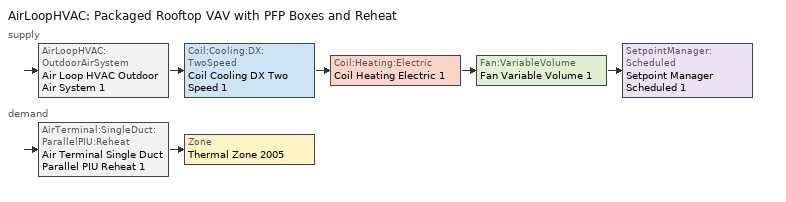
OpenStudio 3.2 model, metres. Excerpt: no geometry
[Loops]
AirLoopHVAC 'Packaged Rooftop VAV with PFP Boxes and Reheat'
 supply: AirLoopHVAC:OutdoorAirSystem 'Air Loop HVAC Outdoor Air System 1' > Coil:Cooling:DX:TwoSpeed 'Coil Cooling DX Two Speed 1' > Coil:Heating:Electric 'Coil Heating Electric 1' > Fan:VariableVolume 'Fan Variable Volume 1' > SetpointManager:Scheduled 'Setpoint Manager Scheduled 1'
 demand: AirTerminal:SingleDuct:ParallelPIU:Reheat 'Air Terminal Single Duct Parallel PIU Reheat 1' > Zone 'Thermal Zone 2005'
[Sizing:Zone]
Thermal Zone 2005: Zone Cooling Design Supply Air Temperature Input Method=SupplyAirTemperature; Zone Cooling Design Supply Air Temperature {C}=14; Zone Cooling Design Supply Air Temperature Difference {deltaC}=11.11; Zone Heating Design Supply Air Temperature Input Method=SupplyAirTemperature; Zone Heating Design Supply Air Temperature {C}=40; Zone Heating Design Supply Air Temperature Difference {deltaC}=11.11; Zone Cooling Design Supply Air Humidity Ratio {kg-H2O/kg-air}=0.0085; Zone Heating Design Supply Air Humidity Ratio {kg-H2O/kg-air}=0.008; Cooling Design Air Flow Method=Flow/Zone; Heating Design Air Flow Method=Flow/Zone; Account for Dedicated Outdoor Air System=No; Dedicated Outdoor Air System Control Strategy=NeutralSupplyAir; Dedicated Outdoor Air Low Setpoint Temperature for Design {C}=autosize; Dedicated Outdoor Air High Setpoint Temperature for Design {C}=autosize
[Zone equipment]
Thermal Zone 2005: Air Terminal Single Duct Parallel PIU Reheat 1
[AirLoopHVAC]
Packaged Rooftop VAV with PFP Boxes and Reheat: Availability Schedule=HVAC; Design Supply Air Flow Rate {m3/s}=autosize; Design Return Air Flow Fraction of Supply Air Flow=1
[Sizing:System]
Packaged Rooftop VAV with PFP Boxes and Reheat: Type of Load to Size On=Sensible; Design Outdoor Air Flow Rate {m3/s}=Autosize; Central Heating Maximum System Air Flow Ratio=0.3; Preheat Design Temperature {C}=7; Preheat Design Humidity Ratio {kg-H2O/kg-Air}=0.008; Precool Design Temperature {C}=12.8; Precool Design Humidity Ratio {kg-H2O/kg-Air}=0.008; Central Cooling Design Supply Air Temperature {C}=12.8; Central Heating Design Supply Air Temperature {C}=16.7; Sizing Option=NonCoincident; 100% Outdoor Air in Cooling=Yes; 100% Outdoor Air in Heating=Yes; Central Cooling Design Supply Air Humidity Ratio {kg-H2O/kg-Air}=0.0085; Central Heating Design Supply Air Humidity Ratio {kg-H2O/kg-Air}=0.008; Cooling Design Air Flow Method=DesignDay; Cooling Design Air Flow Rate {m3/s}=0; Heating Design Air Flow Method=DesignDay; Heating Design Air Flow Rate {m3/s}=0; System Outdoor Air Method=ZoneSum; Zone Maximum Outdoor Air Fraction=1; Cooling Supply Air Flow Rate Per Floor Area {m3/s-m2}=0.00996765; Cooling Fraction of Autosized Cooling Supply Air Flow Rate=1; Cooling Supply Air Flow Rate Per Unit Cooling Capacity {m3/s-W}=3.94755e-05; Heating Supply Air Flow Rate Per Floor Area {m3/s-m2}=0.00996765; Heating Fraction of Autosized Heating Supply Air Flow Rate=1; Heating Fraction of Autosized Cooling Supply Air Flow Rate=1; Heating Supply Air Flow Rate Per Unit Heating Capacity {m3/s-W}=3.15882e-05; Cooling Design Capacity Method=CoolingDesignCapacity; Cooling Design Capacity {W}=autosize; Cooling Design Capacity Per Floor Area {W/m2}=234.7; Fraction of Autosized Cooling Design Capacity=1; Heating Design Capacity Method=HeatingDesignCapacity; Heating Design Capacity {W}=autosize; Heating Design Capacity Per Floor Area {W/m2}=157; Fraction of Autosized Heating Design Capacity=1; Central Cooling Capacity Control Method=OnOff
[Fan:VariableVolume]
Fan Variable Volume 1: Availability Schedule=Always On Discrete; Fan Total Efficiency=0.6045; Pressure Rise {Pa}=500; Maximum Flow Rate {m3/s}=Autosize; Fan Power Minimum Flow Rate Input Method=FixedFlowRate; Fan Power Minimum Flow Fraction=0; Fan Power Minimum Air Flow Rate {m3/s}=0; Motor Efficiency=0.93; Motor In Airstream Fraction=1; Fan Power Coefficient 1=0.0407599; Fan Power Coefficient 2=0.088045; Fan Power Coefficient 3=-0.0729261; Fan Power Coefficient 4=0.94374; Fan Power Coefficient 5=0
[Coil:Heating:Electric] Availability Schedule=Always On Discrete
Coil Heating Electric 1; Coil Heating Electric 2
[Coil:Cooling:DX:TwoSpeed]
Coil Cooling DX Two Speed 1: Availability Schedule=Always On Discrete; Rated High Speed Total Cooling Capacity {W}=Autosize; Rated High Speed Sensible Heat Ratio=Autosize; Rated High Speed COP {W/W}=3; Rated High Speed Air Flow Rate {m3/s}=Autosize; Unit Internal Static Air Pressure {Pa}=773.3; Total Cooling Capacity Function of Temperature Curve=Curve Biquadratic 1; Total Cooling Capacity Function of Flow Fraction Curve=Curve Quadratic 2; Energy Input Ratio Function of Temperature Curve=Curve Biquadratic 2; Energy Input Ratio Function of Flow Fraction Curve=Curve Quadratic 3; Part Load Fraction Correlation Curve=Curve Quadratic 4; Rated Low Speed Total Cooling Capacity {W}=Autosize; Rated Low Speed Sensible Heat Ratio=0.69; Rated Low Speed COP {W/W}=3; Low Speed Total Cooling Capacity Function of Temperature Curve=Curve Biquadratic 3; Low Speed Energy Input Ratio Function of Temperature Curve=Curve Biquadratic 4; Condenser Type=AirCooled; Minimum Outdoor Dry-Bulb Temperature for Compressor Operation {C}=-25; High Speed Evaporative Condenser Effectiveness=0; High Speed Evaporative Condenser Air Flow Rate {m3/s}=Autosize; High Speed Evaporative Condenser Pump Rated Power Consumption {W}=Autosize; Low Speed Evaporative Condenser Effectiveness=0; Low Speed Evaporative Condenser Air Flow Rate {m3/s}=Autosize; Low Speed Evaporative Condenser Pump Rated Power Consumption {W}=Autosize; Basin Heater Capacity {W/K}=10; Basin Heater Setpoint Temperature {C}=2
[SetpointManager:Scheduled]
Setpoint Manager Scheduled 1: Control Variable=Temperature; Schedule=HVAC
[Controller:OutdoorAir]
Controller Outdoor Air 1: Minimum Outdoor Air Flow Rate {m3/s}=0; Maximum Outdoor Air Flow Rate {m3/s}=Autosize; Economizer Control Type=NoEconomizer; Economizer Control Action Type=ModulateFlow; Economizer Maximum Limit Dry-Bulb Temperature {C}=28; Economizer Maximum Limit Enthalpy {J/kg}=64000; Economizer Minimum Limit Dry-Bulb Temperature {C}=-100; Lockout Type=NoLockout; Minimum Limit Type=FixedMinimum; Controller Mechanical Ventilation=Controller Mechanical Ventilation 1; High Humidity Control=No; Heat Recovery Bypass Control Type=BypassWhenWithinEconomizerLimits
[Controller:MechanicalVentilation]
Controller Mechanical Ventilation 1: Availability Schedule=Always On Discrete
[AirLoopHVAC:OutdoorAirSystem]
Air Loop HVAC Outdoor Air System 1: Controller=Controller Outdoor Air 1
[Fan:ConstantVolume]
Fan Constant Volume 1: Availability Schedule=Always On Discrete; Pressure Rise {Pa}=300; Maximum Flow Rate {m3/s}=AutoSize
[AirTerminal:SingleDuct:ParallelPIU:Reheat]
Air Terminal Single Duct Parallel PIU Reheat 1: Availability Schedule=Always On Discrete; Maximum Primary Air Flow Rate {m3/s}=Autosize; Maximum Secondary Air Flow Rate {m3/s}=Autosize; Minimum Primary Air Flow Fraction=Autosize; Fan On Flow Fraction=Autosize; Fan=Fan Constant Volume 1; Reheat Coil=Coil Heating Electric 2; Maximum Hot Water or Steam Flow Rate {m3/s}=Autosize; Minimum Hot Water or Steam Flow Rate {m3/s}=0; Convergence Tolerance=0.001
[Schedule:Ruleset]
HVAC: Default Day Schedule=Schedule Day 1
[Schedule:Day]
Schedule Day 1: 24, 0, 22.2222
[Schedule:Constant]
Always On Discrete: Value=1
[Curve:Quadratic]
Name | Coefficient1 Constant | Coefficient2 x | Coefficient3 x**2 | Minimum Value of x | Maximum Value of x
Curve Quadratic 2 | 0.77136 | 0.34053 | -0.11088 | 0.75918 | 1.13877
Curve Quadratic 3 | 1.2055 | -0.32953 | 0.12308 | 0.75918 | 1.13877
Curve Quadratic 4 | 0.771 | 0.229 | 0 | 0 | 1
[Curve:Biquadratic] Minimum Value of x=17; Maximum Value of x=22; Minimum Value of y=13; Maximum Value of y=46
Name | Coefficient1 Constant | Coefficient2 x | Coefficient3 x**2 | Coefficient4 y | Coefficient5 y**2 | Coefficient6 x*y
Curve Biquadratic 1; Curve Biquadratic 3 | 0.42415 | 0.04426 | -0.00042 | 0.00333 | -8e-05 | -0.00021
Curve Biquadratic 2; Curve Biquadratic 4 | 1.23649 | -0.02431 | 0.00057 | -0.01434 | 0.00063 | -0.00038
